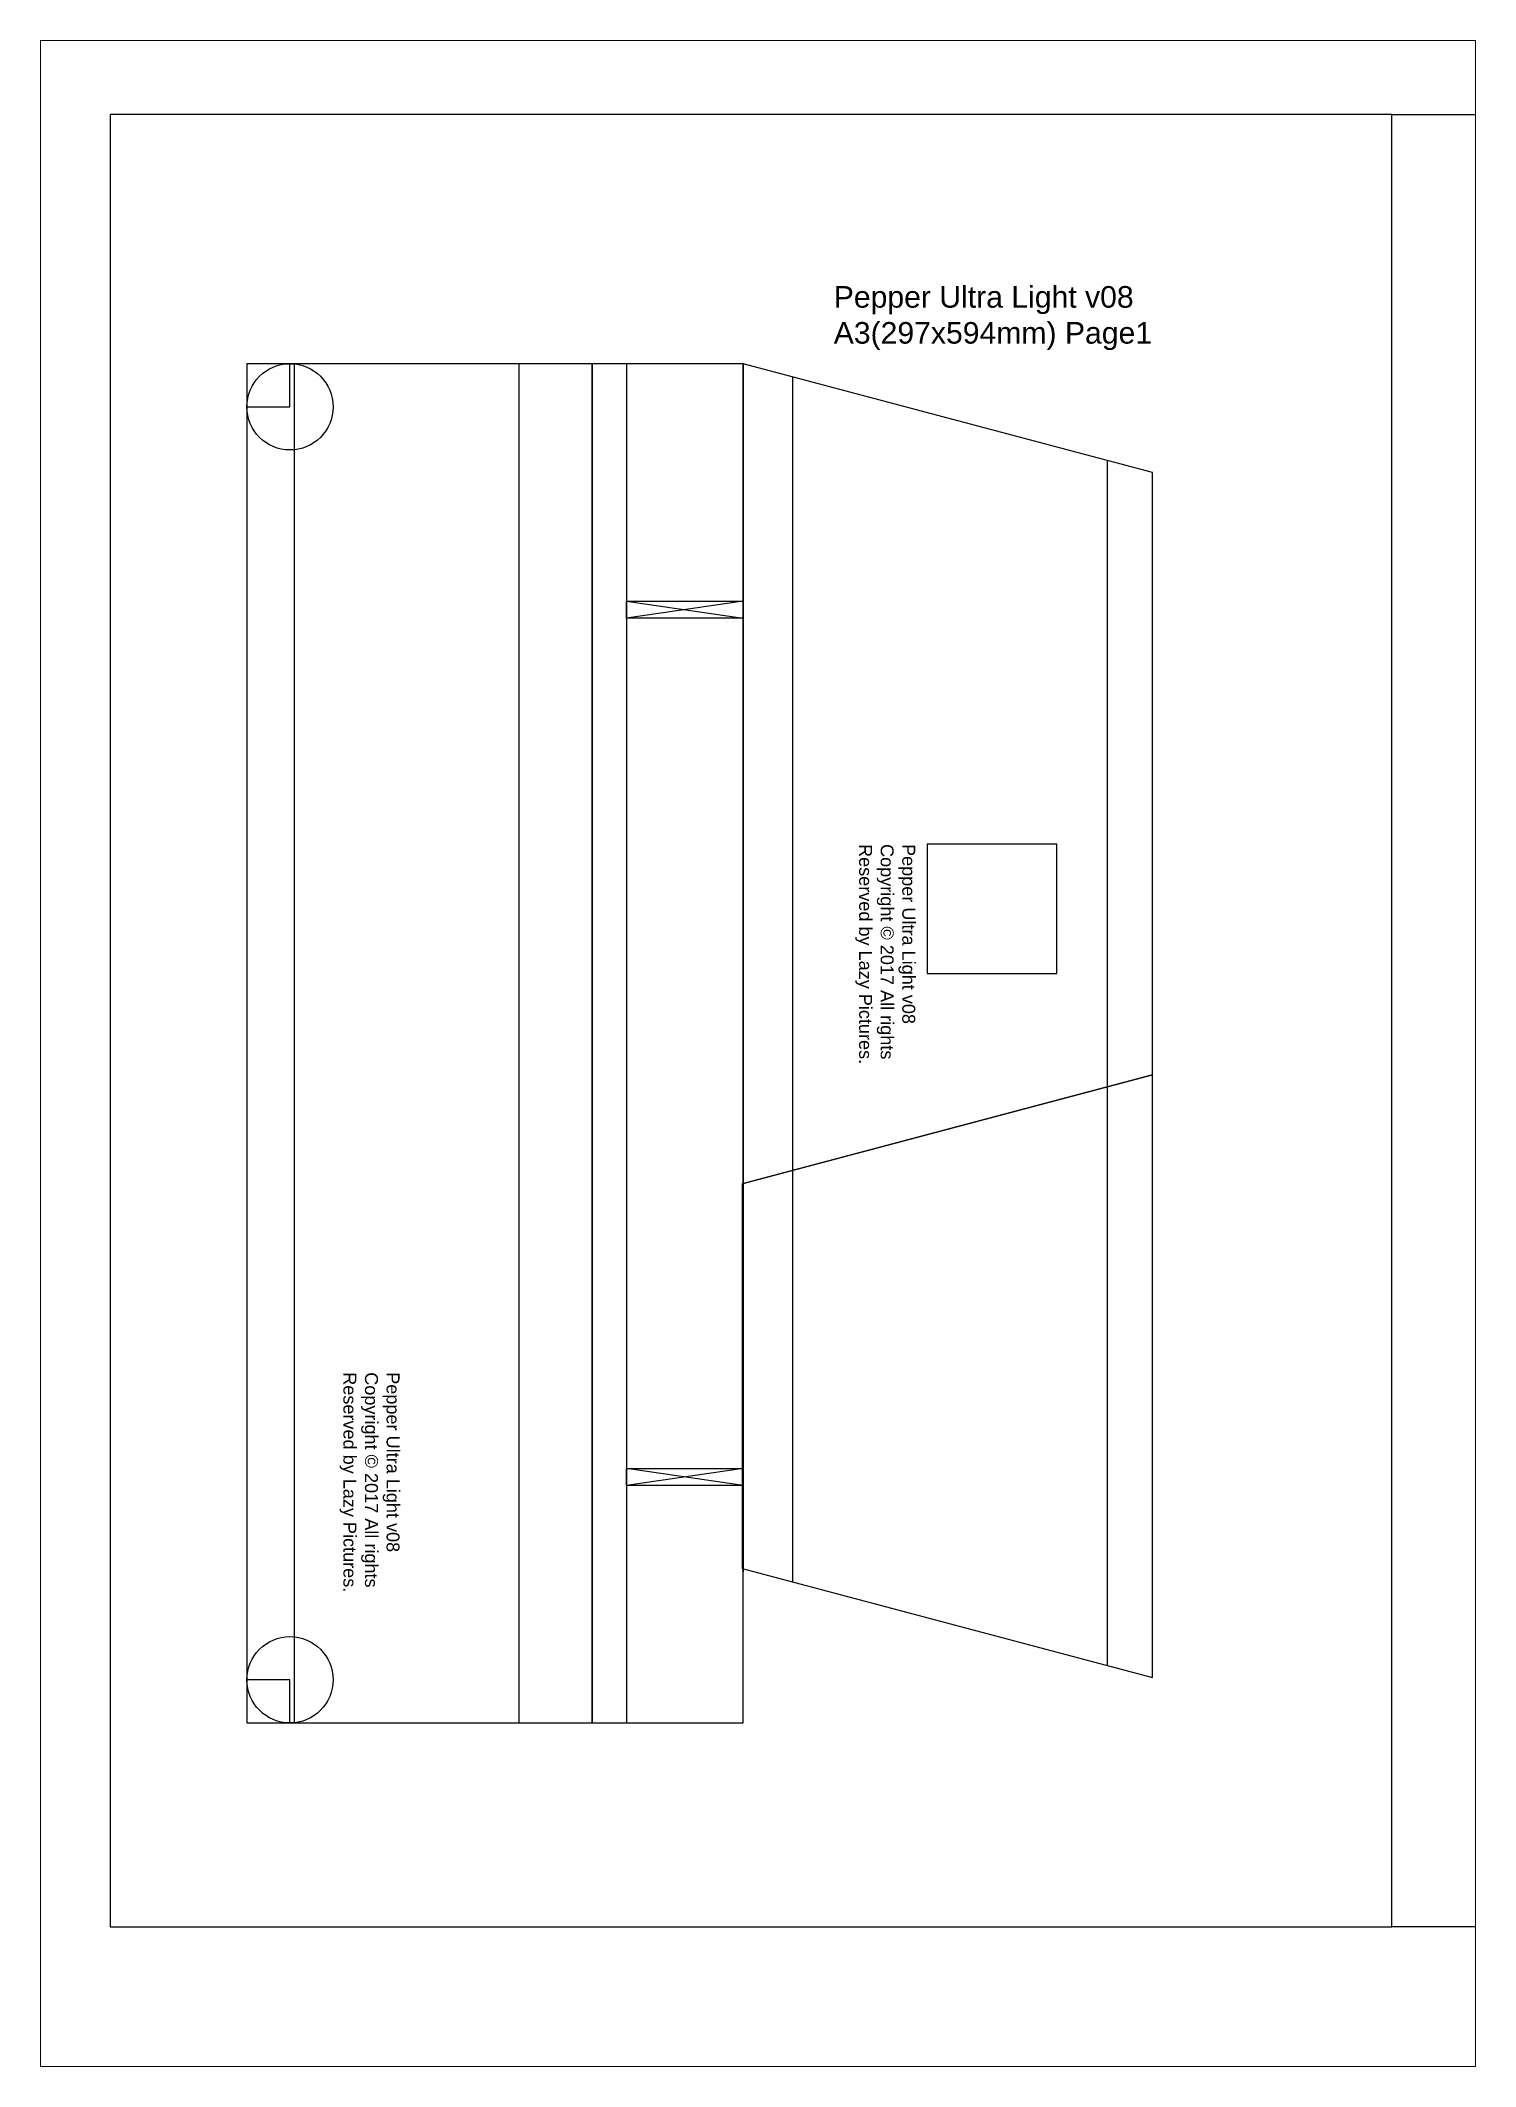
# Paper-space layout 'Layout1' of a CAD drawing. Header units: inches. Extents: x -0.8 to 10.9, y -0.7 to 15.7.
# The model-space entities are those that its viewports show. They can reach past a viewport. Long polylines and large blocks are cut down to what shows.
import ezdxf

# ---------------------------------------------------------------- set-up
doc = ezdxf.new("R2010")
doc.units = ezdxf.units.IN
doc.header["$MEASUREMENT"] = 0
doc.linetypes.add('ACAD_ISO03W100', pattern=[30, 12, -18])
doc.styles.get("Standard").update_dxf_attribs({"font": 'Arial.ttf'})

msp = doc.modelspace()

# ---------------------------------------------------------------- linework, layer by layer
at = {"linetype": 'ACAD_ISO03W100', "ltscale": 0.5, "transparency": 33554574}
for p, q in [((42.63, 362.22), (42.63, 47.22)), ((94.63, 362.22), (94.63, 47.22)), ((119.63, 362.22), (119.63, 47.22)), ((158.12, 359.18), (158.12, 79.92)), ((231.03, 339.82), (231.03, 60.57))]:
    msp.add_line(p, q, dxfattribs=at)
at = {"linetype": 'ACAD_ISO03W100', "ltscale": 30, "transparency": 33554574}
msp.add_line((146.63, 362.22), (146.63, 82.22), dxfattribs=at)
for p, q in [((119.63, 307.22), (146.63, 303.22)), ((146.63, 307.22), (119.63, 303.22)), ((146.63, 106.22), (119.63, 102.22)), ((146.63, 102.22), (119.63, 106.22))]:
    msp.add_line(p, q)
for points in [[(297, 0), (297, 420), (0, 420), (0, 0)], [(297, 0), (297, 420), (594, 420), (594, 0)]]:
    msp.add_lwpolyline(points, close=True, dxfattribs=at)
for points in [[(31.63, 362.22), (31.63, 47.22), (111.63, 47.22), (111.63, 362.22)], [(51.63, 362.22), (51.63, 362.22), (51.63, 362.22), (51.63, 362.22)], [(111.63, 362.22), (111.63, 47.22), (146.63, 47.22), (146.63, 362.22)], [(146.63, 307.22), (146.63, 303.22), (119.63, 303.22), (119.63, 307.22)], [(146.63, 106.22), (146.63, 102.22), (119.63, 102.22), (119.63, 106.22)]]:
    msp.add_lwpolyline(points, close=True)
at = {"color": 1, "linetype": 'ACAD_ISO03W100', "ltscale": 30, "transparency": 33554574}
for points in [[(31.63, 352.22), (41.63, 352.22), (41.63, 362.22), (31.63, 362.22)], [(31.63, 47.22), (41.63, 47.22), (41.63, 57.22), (31.63, 57.22)]]:
    msp.add_lwpolyline(points, close=True, dxfattribs=at)
at = {"linetype": 'ACAD_ISO03W100', "ltscale": 30, "transparency": 33554687}
for points in [[(241.53, 337.04), (146.63, 362.22), (146.63, 172.22), (241.53, 197.41), (241.53, 337.04)], [(146.43, 83.02), (241.53, 57.78), (241.53, 197.41), (146.43, 172.17), (146.43, 83.02)]]:
    msp.add_lwpolyline(points, dxfattribs=at)
at = {"linetype": 'ACAD_ISO03W100', "ltscale": 30, "transparency": 33554600}
msp.add_lwpolyline([(189.31, 250.9), (189.31, 220.9), (219.31, 220.9), (219.31, 250.9)], close=True, dxfattribs=at)
at = {"linetype": 'ACAD_ISO03W100', "ltscale": 30, "transparency": 33554687}
for centre in [(41.63, 352.22), (41.63, 57.22)]:
    msp.add_circle(centre, 10, dxfattribs=at)

# ---------------------------------------------------------------- texts
at = {"linetype": 'ACAD_ISO03W100', "ltscale": 20, "transparency": 33554574, "insert": (167.64, 380.2), "char_height": 5, "attachment_point": 1}
msp.add_mtext_dynamic_manual_height_columns('{\\fArial|b0|i0|c129|p0;P}epper Ultra Light v08\\PA3(297{\\fArial|b0|i0|c129|p0;x}594mm) Page1', width=84.8674, gutter_width=1, heights=[17.04], dxfattribs=at)
at = {"linetype": 'ACAD_ISO03W100', "transparency": 33554574, "char_height": 3, "attachment_point": 1, "rotation": 270}
for insert in [(186.52, 250.9), (67.02, 128.5)]:
    msp.add_mtext_dynamic_manual_height_columns('Pepper Ultra Light v08\\PCopyright © 2017 All rights Reserved by Lazy Pictures.', width=52.4576, gutter_width=1, heights=[16.38], dxfattribs=dict(at, insert=insert))

psp = doc.layouts.get("Layout1")

# ---------------------------------------------------------------- viewports
at = {"layer": '0', "linetype": 'ACAD_ISO03W100', "ltscale": 30, "transparency": 33554574}
psp.add_viewport(center=(5.056, 7.497), size=(11.666, 16.4718), view_center_point=(150.083, 202.353), view_height=469.499, dxfattribs=at)

doc.saveas('drawing.dxf')
